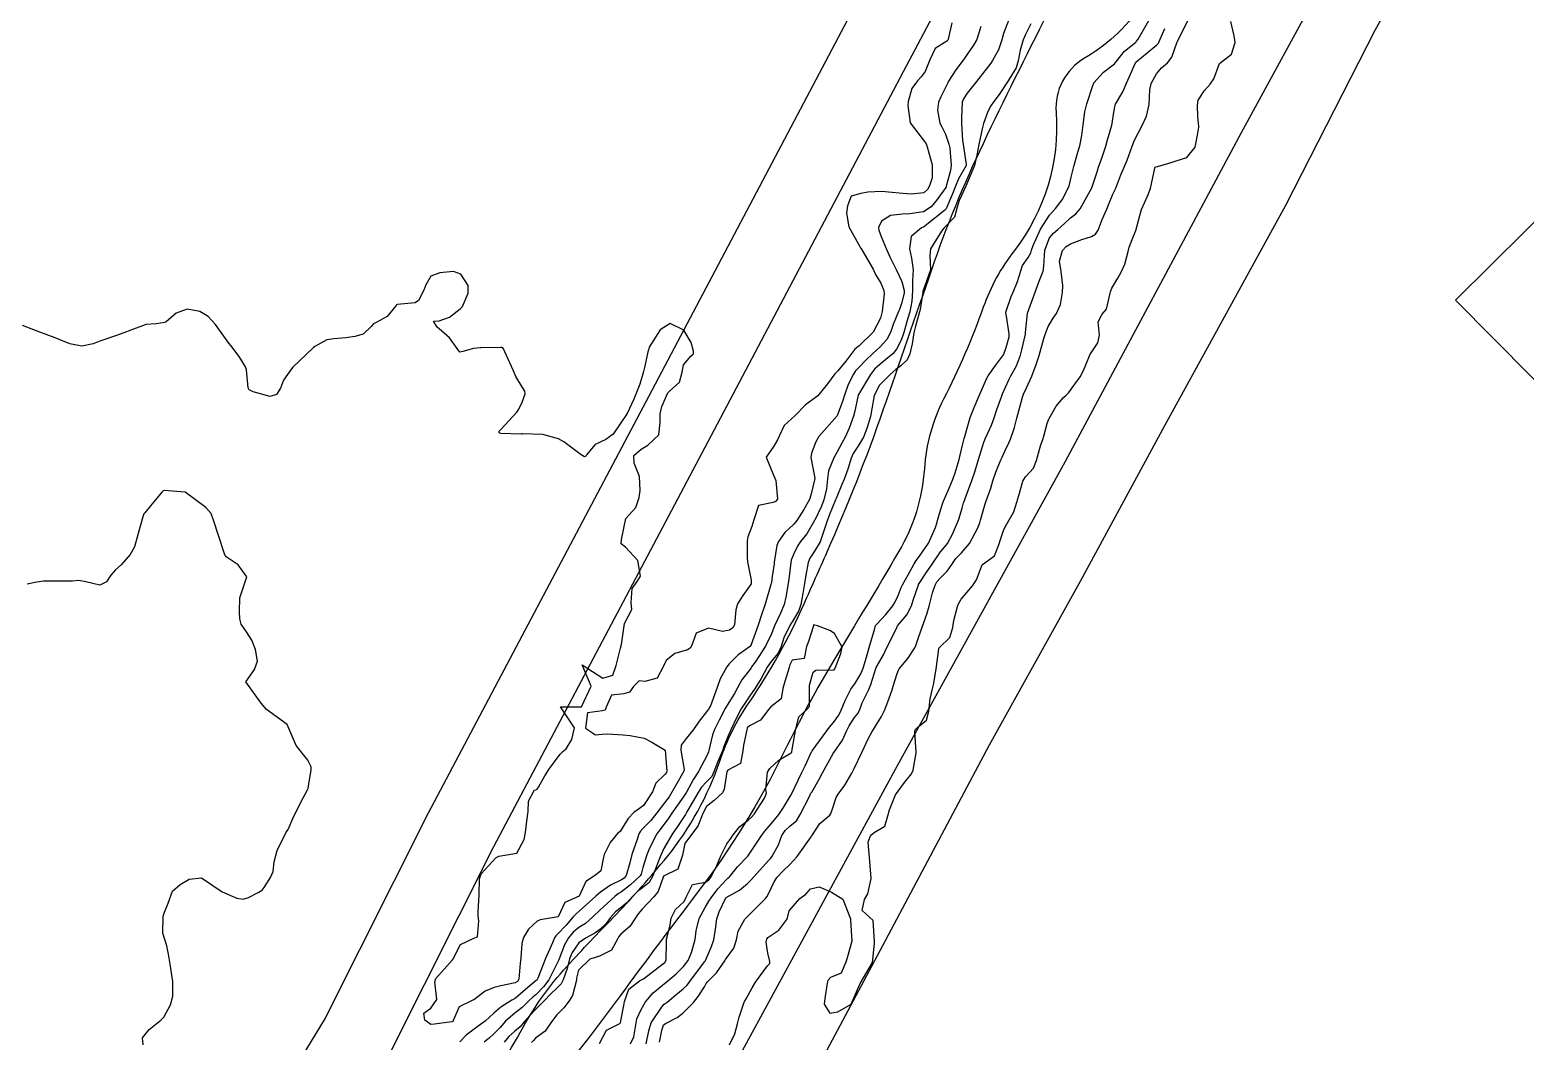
# Model space of a CAD drawing. Header units: metres. Extents: x 307586 to 320046, y 7427249 to 7434250.
# Drawn here: x 315197.4 to 315339.7, y 7432303.6 to 7432399.9 of the extents above; entities that cross this region are included whole.
import ezdxf

# ---------------------------------------------------------------- set-up
doc = ezdxf.new("R2010")
doc.units = ezdxf.units.M
doc.header["$MEASUREMENT"] = 0
for name, color, linetype in [('Curvas de Nivel 1m', 11, 'Continuous'), ('Curvas de Nivel 5m', 15, 'Continuous'), ('Edificações', 30, 'Continuous'), ('Hidrografia', 140, 'Continuous'), ('Vias Primárias', 230, 'Continuous')]:
    doc.layers.add(name, color=color, linetype=linetype)

msp = doc.modelspace()

# ---------------------------------------------------------------- linework, layer by layer
at = {"layer": 'Curvas de Nivel 1m', "flags": 128}
for points, elevation in [([(315285.13, 7432400.52), (315284.81, 7432398.98), (315284.76, 7432398.88), (315284.66, 7432398.79), (315283.55, 7432398.09), (315283.05, 7432397), (315282.62, 7432395.9), (315282.24, 7432395.39), (315281.88, 7432395.02), (315281.34, 7432394.28), (315280.99, 7432393.03), (315280.94, 7432392.66), (315281.19, 7432391.02), (315282.55, 7432389.22), (315282.65, 7432389.11), (315282.71, 7432389.01), (315282.81, 7432388.73), (315283.28, 7432387), (315283.28, 7432385.78), (315283.01, 7432385), (315282.82, 7432384.67), (315282.48, 7432384.35), (315281.29, 7432384.22), (315280.48, 7432384.29), (315279.12, 7432384.41), (315278.48, 7432384.46), (315277.15, 7432384.41), (315276.48, 7432384.29), (315275.55, 7432384.02), (315275.21, 7432383.09), (315275.13, 7432382.42), (315275.34, 7432381.09), (315276.42, 7432379.16), (315276.46, 7432379.11), (315276.47, 7432379.08), (315276.57, 7432378.93), (315277.64, 7432377.06), (315277.89, 7432376.56), (315278.38, 7432375.74), (315278.68, 7432375.05), (315278.69, 7432374.73), (315278.51, 7432373.05), (315278.48, 7432372.91), (315278.34, 7432372.41), (315277.64, 7432371.06), (315276.31, 7432369.78), (315275.92, 7432369.47), (315275.62, 7432369.09), (315275.05, 7432368.33), (315274.28, 7432367.39), (315274.14, 7432367.24), (315274.02, 7432367.1), (315273.32, 7432366.17), (315272.49, 7432365.13), (315272.38, 7432365), (315272.25, 7432364.91), (315271.21, 7432364.16), (315270.22, 7432363.15), (315269.19, 7432362.19), (315268.69, 7432361.17), (315268.56, 7432360.81), (315268.19, 7432360.23), (315267.46, 7432359.18), (315268.16, 7432357.45), (315268.3, 7432357.17), (315268.38, 7432356.94), (315268.54, 7432355.17), (315268.34, 7432354.96), (315268.13, 7432354.86), (315266.73, 7432354.58), (315266.28, 7432353.2), (315266.1, 7432352.56), (315265.71, 7432351.58), (315265.66, 7432351.2), (315265.66, 7432349.61), (315265.7, 7432349.2), (315266.04, 7432347.45), (315266.05, 7432347.2), (315266.03, 7432347.12), (315265.23, 7432346), (315264.73, 7432345.21), (315264.58, 7432344.64), (315264.44, 7432343.22), (315264.28, 7432342.92), (315263.98, 7432342.71), (315263.32, 7432342.57), (315261.98, 7432342.89), (315260.81, 7432342.43), (315260.39, 7432341.27), (315260.24, 7432340.99), (315259.96, 7432340.83), (315258.77, 7432340.47), (315257.95, 7432339.82), (315257.7, 7432339.29), (315257.09, 7432338.13), (315255.92, 7432337.83), (315255.37, 7432337.88), (315254.82, 7432337.33), (315254.45, 7432336.79), (315253.91, 7432336.63), (315252.74, 7432336.52), (315252.23, 7432335.36), (315252.15, 7432335.1), (315251.89, 7432335.02), (315250.44, 7432334.83), (315250.25, 7432333.38), (315251.21, 7432332.73), (315251.86, 7432332.79), (315252.37, 7432332.84), (315253.86, 7432332.74), (315254.5, 7432332.69), (315255.85, 7432332.43), (315256.58, 7432332.04), (315257.84, 7432331.29), (315258, 7432329.29), (315257.97, 7432329.14), (315257.82, 7432328.95), (315256.97, 7432328.13), (315256.63, 7432327.31), (315255.78, 7432326.01), (315255.39, 7432325.71), (315254.86, 7432325.33), (315254.34, 7432324.76), (315253.75, 7432323.84), (315253.55, 7432323.54), (315253.31, 7432323.34), (315252.6, 7432322.48), (315252.05, 7432321.36), (315251.98, 7432321.1), (315251.71, 7432319.79), (315251.23, 7432319.37), (315250.31, 7432318.76), (315249.67, 7432317.39), (315248.28, 7432316.79), (315247.67, 7432315.41), (315245.96, 7432315.13), (315245.65, 7432315), (315244.85, 7432314.23), (315244.35, 7432313.45), (315244.21, 7432312.86), (315244.09, 7432311.46), (315244.05, 7432311), (315243.92, 7432309.46), (315243.79, 7432309.25), (315243.58, 7432309.13), (315242.2, 7432308.85), (315241.57, 7432308.68), (315240.72, 7432308.34), (315239.63, 7432307.51), (315239.55, 7432307.47), (315238.23, 7432306.84), (315237.67, 7432305.53), (315237.62, 7432305.44), (315237.53, 7432305.4), (315235.89, 7432305.19), (315235.53, 7432305.15), (315234.96, 7432305.57), (315234.88, 7432306.23), (315235.54, 7432306.72), (315236.1, 7432307.55), (315235.93, 7432309.21), (315236.01, 7432309.55), (315237.6, 7432311.33), (315237.7, 7432311.44), (315237.74, 7432311.53), (315238.35, 7432312.79), (315239.62, 7432313.37), (315239.98, 7432313.5), (315240.12, 7432315.03), (315240.05, 7432315.5), (315240.05, 7432315.89), (315240.15, 7432317.5), (315240.16, 7432319.04), (315240.32, 7432319.5), (315241.72, 7432321.04), (315242.01, 7432321.19), (315243.72, 7432321.46), (315244.41, 7432322.78), (315244.56, 7432323.45), (315244.69, 7432324.51), (315244.79, 7432325.45), (315244.82, 7432326.41), (315245.37, 7432327.44), (315245.65, 7432327.58), (315245.8, 7432327.75), (315246.4, 7432328.84), (315246.78, 7432329.43), (315247.84, 7432330.91), (315248.1, 7432331.15), (315248.41, 7432331.4), (315248.97, 7432332.28), (315249.2, 7432333.4), (315247.89, 7432335.41), (315249.89, 7432335.39), (315250.8, 7432337.38), (315249.94, 7432339.39), (315251.92, 7432338.13), (315252.86, 7432338.42), (315253.19, 7432339.35), (315253.61, 7432340.99), (315253.69, 7432341.34), (315253.98, 7432343.34), (315254.66, 7432344.68), (315254.6, 7432345.33), (315254.7, 7432346.66), (315255.19, 7432347.33), (315255.51, 7432347.86), (315255.26, 7432349.33), (315254.08, 7432350.61), (315253.66, 7432350.93), (315253.69, 7432351.35), (315254.1, 7432353.34), (315255.06, 7432354.39), (315255.38, 7432355.33), (315255.47, 7432355.99), (315255.41, 7432357.33), (315254.91, 7432358.6), (315254.85, 7432359.33), (315255.56, 7432359.95), (315256.19, 7432360.31), (315257.23, 7432361.3), (315257.38, 7432362.47), (315257.37, 7432363.3), (315257.54, 7432363.99), (315258.09, 7432365.29), (315258.25, 7432365.47), (315259.21, 7432366.33), (315259.48, 7432367.28), (315259.59, 7432367.97), (315260.3, 7432368.8), (315260.54, 7432369.02), (315260.55, 7432369.27), (315260.31, 7432370.1), (315259.62, 7432371.28), (315258.33, 7432371.89), (315257.38, 7432371.3), (315256.31, 7432369.64), (315256.25, 7432369.37), (315256.24, 7432369.32), (315255.89, 7432367.72), (315255.8, 7432367.32), (315255.45, 7432366.14), (315255.11, 7432365.33), (315254.88, 7432364.7), (315254.22, 7432363.34), (315252.9, 7432361.36), (315252.2, 7432360.87), (315251.19, 7432360.39), (315250.36, 7432359.39), (315250.31, 7432359.26), (315250.18, 7432359.2), (315249.85, 7432359.39), (315248.19, 7432360.62), (315247.7, 7432360.91), (315246.2, 7432361.32), (315244.27, 7432361.39), (315244.2, 7432361.39), (315244.13, 7432361.38), (315242.2, 7432361.44), (315242.03, 7432361.49), (315242.05, 7432361.65), (315242.21, 7432361.81), (315243.72, 7432363.47), (315243.93, 7432363.76), (315244.24, 7432364.42), (315244.51, 7432365.2), (315244.47, 7432365.46), (315244.26, 7432365.82), (315243.64, 7432366.84), (315243.39, 7432367.47), (315242.58, 7432369.21), (315242.45, 7432369.49), (315242.4, 7432369.58), (315242.3, 7432369.62), (315242.18, 7432369.62), (315240.3, 7432369.6), (315240.22, 7432369.59), (315239.59, 7432369.52), (315238.59, 7432369.23), (315238.3, 7432369.16), (315238.05, 7432369.53), (315237.31, 7432370.54), (315236.32, 7432371.39), (315236.13, 7432371.56), (315235.78, 7432372.11), (315236.33, 7432372.14), (315237.3, 7432372.51), (315238.34, 7432373.3), (315238.46, 7432373.41), (315238.54, 7432373.53), (315239.09, 7432374.79), (315239.1, 7432375.52), (315238.38, 7432376.59), (315237.68, 7432376.84), (315236.38, 7432376.73), (315235.53, 7432376.42), (315235.05, 7432375.57), (315234.88, 7432375.06), (315234.35, 7432374.09), (315234.05, 7432373.88), (315232.34, 7432373.71), (315232.28, 7432373.67), (315232.23, 7432373.61), (315231.39, 7432372.56), (315230.33, 7432372.01), (315230.08, 7432371.88), (315229.84, 7432371.63), (315229.08, 7432370.88), (315228.31, 7432370.65), (315227.44, 7432370.53), (315226.3, 7432370.45), (315225.63, 7432370.36), (315224.49, 7432369.7), (315224.37, 7432369.62), (315224.29, 7432369.56), (315222.39, 7432367.73), (315222.27, 7432367.6), (315221.51, 7432366.49), (315221.22, 7432365.74), (315220.84, 7432365.15), (315220.24, 7432364.94), (315218.63, 7432365.38), (315218.25, 7432365.59), (315218.14, 7432365.77), (315217.97, 7432367.48), (315217.89, 7432367.78), (315217.27, 7432368.77), (315216.49, 7432369.8), (315216.3, 7432370.04), (315215.02, 7432371.81), (315214.33, 7432372.58), (315213.55, 7432373.05), (315212.34, 7432373.25), (315211.29, 7432372.9), (315210.32, 7432372.05), (315210.2, 7432371.99), (315209.39, 7432371.88), (315208.41, 7432371.8), (315208.32, 7432371.78), (315206.97, 7432371.26), (315206.31, 7432371.02), (315205.51, 7432370.73), (315204.3, 7432370.33), (315204.02, 7432370.23), (315203.38, 7432369.95), (315202.29, 7432369.74), (315201.17, 7432369.98), (315200.3, 7432370.33), (315199.77, 7432370.53), (315198.31, 7432371.07), (315196.64, 7432371.72)], 729), ([(315287.91, 7432400.18), (315287.51, 7432398.95), (315287.21, 7432398.39), (315286.64, 7432397.57), (315286.39, 7432397.21), (315286.21, 7432396.96), (315285.54, 7432396.05), (315284.83, 7432394.98), (315284.76, 7432394.83), (315284.61, 7432394.51), (315284.1, 7432393.48), (315283.89, 7432392.99), (315283.79, 7432392.21), (315284.01, 7432390.99), (315284.2, 7432390.62), (315284.55, 7432389.94), (315284.85, 7432388.98), (315284.94, 7432388.58), (315285.09, 7432386.97), (315285.01, 7432386.48), (315284.62, 7432384.98), (315284.59, 7432384.88), (315284.49, 7432384.71), (315283.75, 7432383.71), (315283.19, 7432383), (315282.46, 7432382.54), (315281.15, 7432382.33), (315280.46, 7432382.32), (315279.3, 7432382.19), (315278.45, 7432381.64), (315278.15, 7432381.05), (315278.18, 7432380.8), (315278.43, 7432380.2), (315278.88, 7432379.05), (315279.26, 7432378.19), (315279.85, 7432377.04), (315280.38, 7432375.89), (315280.6, 7432375.03), (315280.6, 7432374.8), (315280.35, 7432373.82), (315280.16, 7432373.22), (315280.08, 7432373.03), (315279.56, 7432371.81), (315279.3, 7432371.04), (315278.97, 7432370.39), (315278.31, 7432369.68), (315277.62, 7432369.06), (315276.95, 7432368.41), (315276.28, 7432367.71), (315275.98, 7432367.38), (315275.77, 7432367.09), (315275.27, 7432366.08), (315274.94, 7432365.09), (315274.78, 7432364.56), (315274.22, 7432363.1), (315272.48, 7432361.13), (315272.2, 7432360.65), (315271.77, 7432359.55), (315271.71, 7432359.13), (315272.11, 7432357.18), (315272.11, 7432357.13), (315271.72, 7432355.55), (315271.58, 7432355.14), (315271.06, 7432354.2), (315270.38, 7432353.15), (315270.27, 7432352.98), (315270.1, 7432352.8), (315269.25, 7432352), (315268.64, 7432351.16), (315268.49, 7432350.76), (315268.23, 7432349.17), (315268.22, 7432349.01), (315268.04, 7432347.81), (315267.96, 7432347.25), (315267.94, 7432347.17), (315267.92, 7432347.06), (315267.38, 7432345.18), (315267.01, 7432344.17), (315266.69, 7432343.19), (315266.01, 7432341.25), (315265.99, 7432341.2), (315265.96, 7432341.17), (315264.8, 7432340.36), (315263.95, 7432339.51), (315263.73, 7432339.22), (315263.1, 7432338.06), (315262.8, 7432337.24), (315262.15, 7432335.5), (315262.02, 7432335.25), (315261.97, 7432335.17), (315261.89, 7432335.04), (315261.1, 7432334.03), (315260.56, 7432333.26), (315259.85, 7432332.4), (315259.36, 7432331.76), (315259.33, 7432331.28), (315259.67, 7432329.43), (315259.64, 7432329.27), (315258.96, 7432328.12), (315258.49, 7432327.28), (315258.22, 7432326.85), (315257.78, 7432326.26), (315257.05, 7432325.3), (315256.48, 7432324.59), (315255.75, 7432323.84), (315255.49, 7432323.58), (315255.35, 7432323.32), (315255.18, 7432322.77), (315254.69, 7432321.33), (315254.48, 7432320.56), (315254.14, 7432319.34), (315253.96, 7432319.08), (315253.7, 7432318.92), (315252.63, 7432318.41), (315251.68, 7432317.75), (315251.47, 7432317.57), (315251.26, 7432317.37), (315249.66, 7432315.94), (315249.36, 7432315.69), (315249.1, 7432315.4), (315248.41, 7432314.63), (315247.63, 7432313.8), (315247.43, 7432313.61), (315247.32, 7432313.41), (315247.13, 7432312.93), (315246.46, 7432311.43), (315245.72, 7432309.57), (315245.66, 7432309.44), (315245.63, 7432309.39), (315245.58, 7432309.35), (315244.54, 7432308.48), (315243.56, 7432307.64), (315243.45, 7432307.57), (315243.24, 7432307.46), (315242.2, 7432306.82), (315241.54, 7432306.24), (315240.72, 7432305.49), (315240.04, 7432304.99), (315239.52, 7432304.63), (315238.89, 7432304.14), (315238.31, 7432303.52)], 728), ([(315290.6, 7432400.91), (315290.08, 7432399.51), (315289.91, 7432398.92), (315289.6, 7432397.97), (315289.02, 7432396.93), (315288.86, 7432396.7), (315288.63, 7432396.4), (315287.5, 7432394.95), (315287.1, 7432394.45), (315286.6, 7432393.82), (315286.25, 7432393.3), (315286.13, 7432392.96), (315286.05, 7432391.48), (315286.06, 7432390.97), (315286.17, 7432389.34), (315286.22, 7432388.96), (315286.51, 7432387.04), (315286.52, 7432386.96), (315286.51, 7432386.94), (315285.79, 7432385.68), (315285.51, 7432384.97), (315285.21, 7432384.24), (315284.68, 7432382.98), (315284.61, 7432382.83), (315284.46, 7432382.66), (315282.76, 7432381.32), (315282.44, 7432381.08), (315282.4, 7432381.06), (315282.25, 7432381.01), (315281.28, 7432380.17), (315281.11, 7432379.02), (315281.31, 7432378.12), (315281.47, 7432377.02), (315281.4, 7432376), (315281.4, 7432375.02), (315281.35, 7432374.03), (315281.13, 7432373.02), (315280.96, 7432372.4), (315280.56, 7432371.03), (315280.5, 7432370.85), (315280.32, 7432370.3), (315279.89, 7432369.45), (315279.55, 7432369.04), (315278.86, 7432368.47), (315278.29, 7432368.01), (315277.78, 7432367.56), (315277.39, 7432367.06), (315276.25, 7432365.14), (315276.23, 7432365.1), (315276.23, 7432365.08), (315275.88, 7432363.43), (315275.79, 7432363.08), (315275.38, 7432361.92), (315274.99, 7432361.09), (315274.71, 7432360.58), (315274.19, 7432359.62), (315273.91, 7432359.1), (315273.41, 7432357.86), (315273.31, 7432357.11), (315273.2, 7432356.17), (315272.95, 7432355.12), (315272.73, 7432354.52), (315272.1, 7432353.19), (315272.08, 7432353.15), (315272.07, 7432353.13), (315271.34, 7432351.89), (315270.75, 7432351.14), (315270.47, 7432350.75), (315270.07, 7432349.92), (315269.85, 7432349.37), (315269.8, 7432349.15), (315269.62, 7432347.57), (315269.56, 7432347.15), (315269.35, 7432345.83), (315269.18, 7432345.16), (315268.83, 7432344.33), (315268.29, 7432343.17), (315268.2, 7432342.95), (315267.97, 7432342.34), (315267.41, 7432341.18), (315266.41, 7432339.66), (315266.08, 7432339.2), (315266.03, 7432339.11), (315265.94, 7432338.99), (315265.15, 7432337.99), (315264.74, 7432337.21), (315264.45, 7432336.67), (315263.9, 7432335.83), (315263.55, 7432335.23), (315262.98, 7432334.13), (315262.55, 7432333.23), (315262.36, 7432332.73), (315262.02, 7432331.24), (315261.97, 7432331.11), (315261.84, 7432330.81), (315261.01, 7432329.25), (315260.56, 7432328.51), (315259.89, 7432327.27), (315259.79, 7432327.11), (315259.02, 7432326.04), (315258.49, 7432325.28), (315258.2, 7432324.85), (315257.76, 7432324.23), (315257.35, 7432323.7), (315257.07, 7432323.3), (315256.36, 7432321.94), (315256.1, 7432321.31), (315255.71, 7432320.11), (315255.55, 7432319.48), (315255.46, 7432319.32), (315254.56, 7432318.46), (315253.68, 7432317.8), (315253.4, 7432317.62), (315253.05, 7432317.35), (315252.33, 7432316.69), (315251.66, 7432316.08), (315250.93, 7432315.37), (315250.25, 7432314.78), (315249.64, 7432314.38), (315249.09, 7432313.94), (315248.65, 7432313.4), (315248.27, 7432312.74), (315247.74, 7432311.41), (315247.71, 7432311.31), (315247.6, 7432311.06), (315246.78, 7432309.42), (315246.27, 7432308.73), (315245.56, 7432308.03), (315245.25, 7432307.75), (315244.91, 7432307.45), (315244.22, 7432306.78), (315243.54, 7432306.23), (315243.11, 7432305.9), (315242.66, 7432305.47), (315242.13, 7432304.87), (315241.51, 7432304.23), (315241.11, 7432303.88), (315240.6, 7432303.49)], 727), ([(315292.68, 7432400.42), (315292.15, 7432399.41), (315291.94, 7432398.9), (315291.64, 7432397.91), (315291.45, 7432396.9), (315291.28, 7432396.25), (315290.62, 7432395.15), (315290.51, 7432395.01), (315290.44, 7432394.91), (315289.7, 7432393.81), (315289.07, 7432392.93), (315288.87, 7432392.64), (315288.57, 7432392.1), (315288.15, 7432390.94), (315288.04, 7432390.42), (315287.72, 7432388.94), (315287.53, 7432387.94), (315287.31, 7432386.95), (315286.49, 7432384.98), (315286.49, 7432384.97), (315285.84, 7432383.6), (315285.66, 7432382.97), (315285.4, 7432382.02), (315284.44, 7432381.04), (315284.37, 7432380.98), (315284.15, 7432380.69), (315283.11, 7432379), (315283.05, 7432378.36), (315283.11, 7432377), (315282.41, 7432375.05), (315282.4, 7432375.01), (315282.39, 7432374.99), (315282.37, 7432374.89), (315282.12, 7432373.24), (315282.07, 7432373.01), (315281.68, 7432371.66), (315281.54, 7432371.02), (315281.37, 7432369.97), (315281.15, 7432369.02), (315280.88, 7432368.44), (315280.29, 7432367.88), (315279.8, 7432367.52), (315279.27, 7432367.04), (315278.78, 7432366.54), (315278.26, 7432366.02), (315277.74, 7432365.06), (315277.52, 7432363.78), (315277.4, 7432363.06), (315277.05, 7432361.91), (315276.72, 7432361.07), (315276.19, 7432360.19), (315275.76, 7432359.52), (315275.57, 7432359.09), (315275.23, 7432358.02), (315274.89, 7432357.09), (315274.67, 7432356.57), (315274.13, 7432355.25), (315274.07, 7432355.1), (315273.51, 7432353.71), (315273.27, 7432353.11), (315272.85, 7432351.88), (315272.6, 7432351.12), (315272.07, 7432350.21), (315271.63, 7432349.57), (315271.45, 7432349.14), (315271.25, 7432347.94), (315271.12, 7432347.14), (315270.95, 7432346.21), (315270.77, 7432345.14), (315270.59, 7432344.56), (315269.99, 7432343.6), (315269.82, 7432343.32), (315269.73, 7432343.15), (315269.16, 7432341.97), (315268.88, 7432341.16), (315268.6, 7432340.52), (315267.95, 7432339.72), (315267.55, 7432339.18), (315267, 7432338.11), (315266.42, 7432337.19), (315265.91, 7432336.45), (315265.4, 7432335.7), (315265.1, 7432335.21), (315264.67, 7432334.43), (315264.1, 7432333.22), (315264.03, 7432333.05), (315263.86, 7432332.65), (315263.44, 7432331.63), (315263.3, 7432331.23), (315262.86, 7432330.2), (315262.49, 7432329.23), (315262.28, 7432328.77), (315261.81, 7432328.31), (315261.31, 7432327.74), (315261, 7432327.25), (315259.9, 7432325.4), (315259.84, 7432325.27), (315259.82, 7432325.22), (315259.77, 7432325.16), (315259.01, 7432324.02), (315258.53, 7432323.28), (315257.73, 7432321.9), (315257.43, 7432321.29), (315257.23, 7432320.81), (315256.68, 7432319.31), (315256.33, 7432318.67), (315255.69, 7432318.16), (315255.2, 7432317.81), (315254.73, 7432317.33), (315254.24, 7432316.76), (315253.66, 7432316.3), (315253.12, 7432315.88), (315252.64, 7432315.35), (315252.22, 7432314.78), (315251.64, 7432314.2), (315251.15, 7432313.85), (315250.26, 7432313.38), (315249.62, 7432312.92), (315248.98, 7432312.02), (315248.75, 7432311.4), (315248.51, 7432310.49), (315248.15, 7432309.4), (315247.96, 7432309.02), (315247.57, 7432308.65), (315246.94, 7432308.04), (315246.35, 7432307.43), (315245.54, 7432306.61), (315244.95, 7432306.03), (315244.44, 7432305.45), (315244.04, 7432304.94), (315243.52, 7432304.52), (315242.95, 7432304.03), (315242.52, 7432303.47)], 726), ([(315254.54, 7432303.33), (315254.87, 7432303.97), (315255.08, 7432305.32), (315255.16, 7432305.7), (315255.55, 7432306.58), (315255.98, 7432307.31), (315256.71, 7432308.16), (315257.58, 7432308.9), (315257.8, 7432309.07), (315258.06, 7432309.29), (315258.88, 7432309.99), (315259.6, 7432310.67), (315260.03, 7432311.26), (315260.36, 7432312.01), (315260.69, 7432313.25), (315260.81, 7432314.08), (315261.1, 7432315.25), (315261.66, 7432316.29), (315262.02, 7432316.89), (315262.23, 7432317.23), (315262.85, 7432318.06), (315263.7, 7432318.97), (315263.83, 7432319.09), (315263.96, 7432319.22), (315264.74, 7432320.18), (315265.72, 7432321.2), (315267.05, 7432323.18), (315267.35, 7432323.58), (315267.76, 7432324.05), (315268.27, 7432324.66), (315268.68, 7432325.16), (315269.13, 7432325.81), (315269.79, 7432326.94), (315269.9, 7432327.15), (315270.52, 7432328.43), (315270.86, 7432329.14), (315271.17, 7432329.8), (315271.79, 7432331.13), (315271.81, 7432331.16), (315271.84, 7432331.2), (315273.25, 7432333.11), (315273.51, 7432333.46), (315273.87, 7432333.9), (315274.38, 7432334.6), (315274.62, 7432335.09), (315274.99, 7432336), (315275.54, 7432337.08), (315275.69, 7432337.31), (315275.92, 7432337.6), (315276.48, 7432338.53), (315276.69, 7432339.07), (315277.01, 7432340.12), (315277.28, 7432341.06), (315277.8, 7432342.87), (315277.83, 7432343.05), (315277.87, 7432343.16), (315277.99, 7432343.29), (315278.85, 7432344.2), (315279.54, 7432345.03), (315279.72, 7432345.33), (315280.02, 7432346), (315280.31, 7432346.75), (315280.44, 7432347.03), (315281.02, 7432348.05), (315281.57, 7432349.01), (315281.75, 7432349.33), (315282.07, 7432349.74), (315282.91, 7432351), (315283.6, 7432352.49), (315283.74, 7432352.99), (315283.81, 7432353.28), (315284.12, 7432354.31), (315284.29, 7432354.82), (315284.34, 7432354.98), (315284.89, 7432356.23), (315285.21, 7432356.97), (315285.46, 7432357.67), (315285.85, 7432358.96), (315285.92, 7432359.23), (315286.2, 7432360.44), (315286.33, 7432360.96), (315286.38, 7432361.13), (315286.9, 7432362.95), (315287.28, 7432363.91), (315287.72, 7432364.94), (315288.27, 7432366.2), (315288.49, 7432366.71), (315288.62, 7432366.93), (315289.31, 7432367.89), (315290.05, 7432368.91), (315290.14, 7432369.08), (315290.31, 7432369.62), (315290.59, 7432370.64), (315290.61, 7432370.91), (315290.34, 7432372.59), (315290.28, 7432372.91), (315290.28, 7432372.97), (315290.35, 7432373.17), (315290.81, 7432374.47), (315290.99, 7432374.9), (315291.4, 7432375.89), (315291.7, 7432376.9), (315291.88, 7432377.41), (315292.41, 7432378.2), (315292.66, 7432378.64), (315292.74, 7432378.89), (315292.88, 7432379.33), (315293.59, 7432380.87), (315294.46, 7432382.22), (315294.75, 7432382.56), (315295.02, 7432382.85), (315295.64, 7432383.69), (315296.25, 7432384.84), (315296.31, 7432385.02), (315296.5, 7432385.83), (315296.77, 7432386.84), (315297.15, 7432388.22), (315297.32, 7432388.83), (315297.52, 7432389.79), (315297.66, 7432390.82), (315297.82, 7432392.06), (315298, 7432392.82), (315298.61, 7432394.66), (315298.66, 7432394.77), (315298.68, 7432394.81), (315299.6, 7432395.82), (315300.63, 7432396.62), (315300.71, 7432396.71), (315300.75, 7432396.79), (315301.59, 7432397.84), (315302.66, 7432398.7), (315302.7, 7432398.73), (315302.74, 7432398.77), (315302.88, 7432398.98), (315303.91, 7432400.75)], 726), ([(315257.32, 7432303.48), (315257.52, 7432304.59), (315257.7, 7432305.12), (315257.94, 7432305.29), (315259, 7432305.81), (315259.54, 7432306.23), (315260.55, 7432307.26), (315261, 7432307.81), (315261.58, 7432308.75), (315261.76, 7432309.06), (315261.92, 7432309.24), (315262.73, 7432310.09), (315263.53, 7432311.22), (315263.55, 7432311.27), (315263.6, 7432311.36), (315264.39, 7432312.43), (315264.65, 7432313.21), (315264.81, 7432314.03), (315265.44, 7432315.2), (315265.55, 7432315.3), (315265.65, 7432315.4), (315267.4, 7432317.17), (315267.53, 7432317.32), (315267.68, 7432317.59), (315268.18, 7432318.69), (315268.48, 7432319.16), (315269.07, 7432319.8), (315269.72, 7432320.4), (315270.42, 7432321.14), (315271.74, 7432323.02), (315271.78, 7432323.08), (315271.8, 7432323.12), (315272.58, 7432324.29), (315273.52, 7432325.1), (315273.63, 7432325.24), (315273.78, 7432325.68), (315274.12, 7432326.76), (315274.32, 7432327.09), (315274.96, 7432327.94), (315275.61, 7432329.08), (315275.68, 7432329.23), (315275.83, 7432329.53), (315276.56, 7432331.07), (315277.22, 7432332.42), (315277.57, 7432333.05), (315277.68, 7432333.24), (315277.87, 7432333.55), (315278.44, 7432334.49), (315278.72, 7432335.04), (315279.06, 7432335.88), (315279.46, 7432337.03), (315279.57, 7432337.38), (315279.94, 7432338.57), (315280.06, 7432338.91), (315280.14, 7432339.03), (315280.96, 7432340.01), (315281.63, 7432341.01), (315281.73, 7432341.24), (315281.97, 7432342), (315282.32, 7432343), (315282.78, 7432344.22), (315282.99, 7432345), (315283.3, 7432346.27), (315283.56, 7432346.99), (315283.73, 7432347.29), (315284.04, 7432347.65), (315284.71, 7432348.32), (315285.13, 7432348.97), (315285.52, 7432349.52), (315286.07, 7432350.08), (315286.84, 7432350.95), (315287.61, 7432352.44), (315287.8, 7432352.93), (315287.87, 7432353.17), (315288.12, 7432354.05), (315288.32, 7432354.74), (315288.39, 7432354.93), (315288.85, 7432356.22), (315289.05, 7432356.92), (315289.33, 7432357.76), (315289.81, 7432358.91), (315289.93, 7432359.17), (315290.19, 7432359.75), (315290.57, 7432360.53), (315290.73, 7432360.9), (315291.1, 7432362.01), (315291.35, 7432362.9), (315291.54, 7432363.6), (315291.88, 7432364.89), (315291.98, 7432365.17), (315292.26, 7432365.77), (315292.76, 7432366.88), (315293.17, 7432367.99), (315293.45, 7432368.87), (315293.92, 7432370.47), (315294.04, 7432370.86), (315294.33, 7432371.63), (315294.79, 7432372.41), (315295.11, 7432372.85), (315295.5, 7432373.71), (315295.68, 7432374.85), (315295.71, 7432375.52), (315295.56, 7432376.85), (315295.41, 7432377.85), (315295.67, 7432378.85), (315296.04, 7432379.23), (315296.43, 7432379.48), (315297.51, 7432379.9), (315298.44, 7432380.17), (315298.84, 7432380.4), (315299.08, 7432380.8), (315299.47, 7432381.79), (315299.9, 7432382.8), (315300.06, 7432383.21), (315300.49, 7432384.2), (315300.67, 7432384.61), (315300.75, 7432384.79), (315301.24, 7432386.04), (315301.56, 7432386.78), (315301.84, 7432387.46), (315302.31, 7432388.77), (315302.37, 7432388.94), (315302.55, 7432389.37), (315303.27, 7432390.76), (315303.68, 7432391.65), (315303.94, 7432392.75), (315304, 7432394.15), (315304.14, 7432394.75), (315304.62, 7432395.66), (315305.12, 7432396.24), (315305.68, 7432396.73), (315306.1, 7432397.27), (315306.61, 7432398.72), (315306.63, 7432398.76), (315306.66, 7432398.86), (315307.62, 7432400.71)], 728), ([(315263.96, 7432303.22), (315264.47, 7432304.26), (315264.73, 7432305.21), (315264.89, 7432305.85), (315265.34, 7432307.2), (315265.41, 7432307.34), (315265.56, 7432307.61), (315266.12, 7432308.64), (315266.44, 7432309.19), (315267.6, 7432310.73), (315267.8, 7432310.97), (315267.82, 7432311.17), (315267.61, 7432311.96), (315267.46, 7432313.01), (315267.49, 7432313.17), (315267.52, 7432313.27), (315267.63, 7432313.43), (315268.66, 7432314.13), (315269.44, 7432315.15), (315269.49, 7432315.32), (315269.66, 7432315.98), (315270.66, 7432317.14), (315271.25, 7432317.56), (315271.69, 7432318.06), (315272.52, 7432318.28), (315273.68, 7432317.76), (315274.78, 7432317.09), (315275.5, 7432315.23), (315275.51, 7432315.08), (315275.62, 7432313.08), (315275.18, 7432311.52), (315275.05, 7432311.09), (315274.62, 7432310.06), (315273.59, 7432309.62), (315273.35, 7432309.34), (315273.29, 7432309.1), (315273.04, 7432307.63), (315273, 7432307.11), (315273.54, 7432306.25), (315274.28, 7432306.36), (315275.55, 7432307.08), (315276.15, 7432308.5), (315276.43, 7432309.07), (315277.6, 7432311.05), (315277.79, 7432312.88), (315277.79, 7432313.05), (315277.65, 7432315.05), (315276.6, 7432316), (315276.84, 7432317.06), (315277.15, 7432317.59), (315277.45, 7432319.05), (315277.34, 7432320.68), (315277.29, 7432321.06), (315277.19, 7432322.51), (315277.37, 7432323.06), (315277.54, 7432323.26), (315277.75, 7432323.43), (315278.76, 7432324.04), (315279.05, 7432325.04), (315279.21, 7432325.6), (315279.79, 7432327.03), (315280.64, 7432328.19), (315281.31, 7432329.02), (315281.47, 7432329.37), (315281.75, 7432331.01), (315281.75, 7432331.1), (315281.62, 7432333.01), (315281.66, 7432333.22), (315281.87, 7432333.44), (315282.73, 7432334.15), (315282.97, 7432334.99), (315283.08, 7432336.17), (315283.27, 7432336.99), (315283.4, 7432337.51), (315283.65, 7432338.98), (315283.91, 7432340.92), (315283.92, 7432340.98), (315283.96, 7432341.06), (315284.94, 7432342.01), (315285.25, 7432342.97), (315285.34, 7432343.62), (315285.67, 7432344.96), (315285.77, 7432345.21), (315286.02, 7432345.65), (315287.11, 7432346.94), (315287.49, 7432347.49), (315288.04, 7432348.93), (315288.06, 7432348.96), (315289.2, 7432349.79), (315289.66, 7432350.91), (315289.75, 7432351.25), (315290.1, 7432352.29), (315290.31, 7432352.71), (315290.45, 7432352.91), (315291.05, 7432353.98), (315291.35, 7432354.9), (315291.51, 7432355.53), (315291.92, 7432356.89), (315291.99, 7432357.06), (315292.16, 7432357.3), (315292.92, 7432358.13), (315293.21, 7432358.87), (315293.58, 7432360.25), (315293.8, 7432360.87), (315293.9, 7432361.17), (315294.23, 7432362.39), (315294.35, 7432362.74), (315294.4, 7432362.86), (315295.07, 7432364.03), (315295.78, 7432364.84), (315296.03, 7432365.07), (315296.26, 7432365.29), (315297.37, 7432366.82), (315297.67, 7432367.43), (315298.24, 7432368.81), (315298.3, 7432368.93), (315299.05, 7432370.07), (315299.22, 7432370.8), (315299.07, 7432372.07), (315299.47, 7432372.8), (315299.87, 7432373.28), (315300.22, 7432374.79), (315300.24, 7432374.92), (315300.38, 7432375.26), (315300.95, 7432376.22), (315301.26, 7432376.78), (315301.63, 7432377.55), (315301.95, 7432378.77), (315302.04, 7432379.16), (315302.44, 7432380.23), (315302.65, 7432380.77), (315303.04, 7432382.19), (315303.19, 7432382.76), (315303.77, 7432384.04), (315304.05, 7432384.75), (315304.46, 7432386.69), (315304.48, 7432386.74), (315304.49, 7432386.76), (315304.51, 7432386.78), (315306.03, 7432387.22), (315306.52, 7432387.39), (315307.52, 7432387.71), (315308.3, 7432388.69), (315308.55, 7432389.84), (315308.66, 7432390.59), (315308.67, 7432390.69), (315308.58, 7432391.59), (315308.54, 7432392.69), (315308.6, 7432393.18), (315309.21, 7432394.08), (315309.74, 7432394.68), (315310.08, 7432395.21), (315310.63, 7432396.67), (315311.78, 7432397.53), (315312.14, 7432398.66), (315312.03, 7432399.3), (315311.71, 7432400.66)], 729), ([(315256.05, 7432303.31), (315256.28, 7432304.55), (315256.51, 7432305.31), (315257.55, 7432306.86), (315257.76, 7432307.08), (315258.03, 7432307.29), (315258.87, 7432307.97), (315259.57, 7432308.54), (315259.93, 7432308.91), (315260.2, 7432309.26), (315261.6, 7432311.14), (315261.65, 7432311.2), (315261.68, 7432311.24), (315262.25, 7432312.6), (315262.47, 7432313.23), (315262.63, 7432314.24), (315262.76, 7432315.23), (315263, 7432315.89), (315263.64, 7432317.22), (315263.66, 7432317.24), (315263.67, 7432317.25), (315264.93, 7432317.96), (315265.69, 7432318.58), (315266, 7432318.9), (315266.25, 7432319.19), (315267.72, 7432320.81), (315267.9, 7432320.99), (315268.05, 7432321.17), (315268.63, 7432322.26), (315268.97, 7432323.16), (315269.26, 7432323.64), (315269.76, 7432324.07), (315270.35, 7432324.56), (315270.71, 7432325.14), (315271.61, 7432326.94), (315271.7, 7432327.12), (315271.73, 7432327.18), (315271.8, 7432327.29), (315272.48, 7432328.45), (315272.84, 7432329.11), (315273.84, 7432330.97), (315273.89, 7432331.05), (315273.93, 7432331.1), (315274.72, 7432332.23), (315275.11, 7432333.09), (315275.36, 7432333.6), (315275.88, 7432334.38), (315276.18, 7432334.78), (315276.34, 7432335.07), (315276.62, 7432335.78), (315277.23, 7432337.06), (315277.44, 7432337.54), (315277.91, 7432339.05), (315277.94, 7432339.14), (315278.63, 7432340.37), (315278.97, 7432341.04), (315279.29, 7432341.72), (315279.93, 7432343.03), (315279.95, 7432343.06), (315279.98, 7432343.1), (315280.86, 7432344.16), (315281.29, 7432345.02), (315281.47, 7432345.56), (315281.96, 7432347.01), (315281.98, 7432347.06), (315282.03, 7432347.14), (315282.78, 7432348.27), (315283.27, 7432348.99), (315284.07, 7432350.15), (315284.44, 7432350.62), (315284.72, 7432350.97), (315285.22, 7432351.84), (315285.7, 7432352.96), (315285.8, 7432353.27), (315286.12, 7432354.33), (315286.27, 7432354.82), (315286.32, 7432354.96), (315286.41, 7432355.23), (315287.06, 7432356.95), (315287.34, 7432357.77), (315287.69, 7432358.94), (315288.2, 7432360.6), (315288.29, 7432360.84), (315288.32, 7432360.93), (315288.91, 7432362.23), (315289.17, 7432362.92), (315289.44, 7432363.71), (315289.86, 7432364.91), (315289.97, 7432365.2), (315290.26, 7432365.85), (315290.59, 7432366.59), (315290.76, 7432366.91), (315291.3, 7432367.88), (315291.68, 7432368.9), (315291.81, 7432369.39), (315292.15, 7432370.89), (315292.17, 7432371.04), (315292.34, 7432372.89), (315293.07, 7432374.88), (315293.45, 7432375.94), (315293.83, 7432376.87), (315293.91, 7432377.36), (315294, 7432378.87), (315294.43, 7432380.06), (315294.81, 7432380.49), (315295.24, 7432380.85), (315295.86, 7432381.43), (315296.46, 7432381.95), (315296.96, 7432382.34), (315297.37, 7432382.83), (315298.49, 7432384.81), (315298.97, 7432386.35), (315299.12, 7432386.8), (315299.49, 7432387.84), (315299.8, 7432388.8), (315299.96, 7432389.38), (315300.38, 7432390.79), (315300.42, 7432390.94), (315300.58, 7432392.02), (315300.69, 7432392.69), (315300.74, 7432392.79), (315301.42, 7432393.97), (315301.77, 7432394.78), (315302.03, 7432395.36), (315302.63, 7432396.72), (315302.67, 7432396.77), (315303.74, 7432397.66), (315304.66, 7432398.44), (315304.81, 7432398.59), (315304.9, 7432398.74), (315305.42, 7432399.98)], 727), ([(315208.15, 7432303.23), (315208.09, 7432303.88), (315208.72, 7432304.67), (315209.52, 7432305.32), (315209.83, 7432305.56), (315210.1, 7432305.86), (315210.73, 7432307.04), (315210.98, 7432307.85), (315210.97, 7432309.26), (315210.88, 7432309.85), (315210.74, 7432310.7), (315210.57, 7432311.86), (315210.39, 7432312.64), (315210.02, 7432313.86), (315210.05, 7432315.47), (315210.18, 7432315.86), (315210.51, 7432316.71), (315210.94, 7432317.85), (315211.68, 7432318.5), (315212.51, 7432319), (315213.69, 7432319.13), (315215.67, 7432317.8), (315217.06, 7432317.18), (315217.67, 7432317.1), (315218.17, 7432317.26), (315219.15, 7432317.76), (315219.47, 7432317.96), (315219.68, 7432318.19), (315220.28, 7432319.16), (315220.51, 7432319.74), (315220.63, 7432320.66), (315220.91, 7432321.73), (315221.74, 7432323.41), (315221.87, 7432323.59), (315221.95, 7432323.72), (315222.49, 7432324.99), (315222.86, 7432325.71), (315223.15, 7432326.33), (315223.79, 7432327.5), (315223.85, 7432327.64), (315223.86, 7432327.7), (315224.14, 7432329.38), (315224.14, 7432329.7), (315223.83, 7432330.33), (315222.72, 7432331.71), (315221.86, 7432333.72), (315219.88, 7432335.16), (315219.39, 7432335.76), (315217.91, 7432337.77), (315218.73, 7432338.95), (315219.02, 7432339.76), (315218.85, 7432340.86), (315218.48, 7432341.76), (315217.97, 7432342.54), (315217.47, 7432343.27), (315217.36, 7432343.78), (315217.31, 7432344.46), (315217.36, 7432345.78), (315218.03, 7432347.77), (315217.19, 7432348.93), (315216.05, 7432349.7), (315215.96, 7432349.8), (315215.9, 7432349.96), (315215.3, 7432351.81), (315214.91, 7432352.99), (315214.62, 7432353.81), (315214.11, 7432354.37), (315212.13, 7432355.85), (315210.13, 7432356.01), (315210.04, 7432355.96), (315209.96, 7432355.87), (315209.12, 7432354.88), (315208.29, 7432353.89), (315208.21, 7432353.78), (315208.1, 7432353.5), (315207.68, 7432351.9), (315207.31, 7432350.65), (315206.91, 7432349.91), (315206.04, 7432348.93), (315205.52, 7432348.45), (315205.05, 7432347.93), (315204.64, 7432347.32), (315204.02, 7432346.99), (315202.68, 7432347.3), (315202.03, 7432347.43), (315201.42, 7432347.36), (315200.03, 7432347.38), (315198.66, 7432347.37), (315198.03, 7432347.26), (315197.09, 7432347.09)], 728)]:
    msp.add_lwpolyline(points, dxfattribs=dict(at, elevation=elevation))
at = {"layer": 'Curvas de Nivel 5m', "elevation": 725, "flags": 128}
msp.add_lwpolyline([(315251.58, 7432303.36), (315252.27, 7432304.61), (315253.53, 7432305.26), (315253.57, 7432305.3), (315253.58, 7432305.34), (315253.92, 7432306.96), (315253.99, 7432307.34), (315254.39, 7432308.52), (315255.41, 7432309.32), (315255.52, 7432309.38), (315255.58, 7432309.4), (315255.78, 7432309.51), (315257.6, 7432310.9), (315257.81, 7432311.07), (315257.94, 7432311.29), (315257.96, 7432312.95), (315257.99, 7432313.29), (315258.31, 7432314.62), (315258.43, 7432315.28), (315258.84, 7432316.1), (315259.67, 7432316.88), (315259.85, 7432317.27), (315260.46, 7432318.49), (315261.7, 7432318.72), (315262.02, 7432318.92), (315262.24, 7432319.23), (315262.78, 7432320.29), (315263.15, 7432321.23), (315263.73, 7432322.36), (315264.09, 7432322.87), (315264.33, 7432323.21), (315264.95, 7432324.01), (315265.76, 7432324.6), (315266.08, 7432324.89), (315266.31, 7432325.19), (315267.32, 7432326.71), (315267.49, 7432327.17), (315267.43, 7432327.54), (315267.6, 7432329.17), (315267.83, 7432329.54), (315268.66, 7432330.33), (315269.84, 7432331.03), (315269.9, 7432331.1), (315269.91, 7432331.15), (315270.19, 7432332.81), (315270.27, 7432333.15), (315270.59, 7432334.44), (315271.34, 7432335.14), (315271.58, 7432335.44), (315271.58, 7432337.13), (315271.59, 7432337.46), (315271.94, 7432338.72), (315272.18, 7432338.88), (315273.94, 7432338.93), (315274.01, 7432339.03), (315274.04, 7432339.1), (315274.56, 7432340.49), (315274.69, 7432341.09), (315273.98, 7432342.37), (315273.54, 7432342.67), (315272.34, 7432343.12), (315271.98, 7432343.2), (315271.97, 7432343.15), (315271.97, 7432343.13), (315271.49, 7432341.62), (315271.3, 7432341.14), (315271.07, 7432340.02), (315269.95, 7432339.85), (315269.71, 7432339.39), (315269.65, 7432339.15), (315269.25, 7432337.83), (315269.06, 7432337.16), (315268.88, 7432336.18), (315267.9, 7432335.41), (315267.73, 7432335.17), (315266.94, 7432334.12), (315265.87, 7432333.61), (315265.67, 7432333.39), (315265.61, 7432333.2), (315265.31, 7432331.75), (315265.25, 7432331.21), (315265.03, 7432330), (315263.82, 7432329.38), (315263.75, 7432329.29), (315263.73, 7432329.22), (315263.47, 7432327.55), (315263.32, 7432327.22), (315262.52, 7432326.5), (315261.78, 7432325.93), (315261.42, 7432325.25), (315260.97, 7432324.04), (315260.36, 7432323.26), (315259.73, 7432322.38), (315259.49, 7432321.27), (315259.04, 7432319.94), (315257.7, 7432319.29), (315257.17, 7432317.81), (315256.77, 7432317.3), (315255.66, 7432316.14), (315255.29, 7432315.69), (315255.01, 7432315.33), (315254.47, 7432314.5), (315253.63, 7432313.76), (315253.43, 7432313.53), (315253.33, 7432313.34), (315252.73, 7432312.23), (315251.61, 7432311.65), (315250.66, 7432311.37), (315249.59, 7432310.33), (315249.41, 7432309.57), (315249.39, 7432309.39), (315249.02, 7432307.93), (315248.7, 7432307.4), (315248.2, 7432306.75), (315247.54, 7432306.07), (315247.04, 7432305.42), (315246.42, 7432304.53), (315245.51, 7432303.86), (315245.31, 7432303.64), (315245.11, 7432303.44)], dxfattribs=at)
at = {"layer": 'Edificações'}
msp.add_lwpolyline([(315374, 7432335.05), (315384.04, 7432324.91), (315391.3, 7432332.11), (315410.26, 7432350.9), (315406.67, 7432354.52), (315391.45, 7432339.44), (315388.94, 7432341.97), (315385.2, 7432338.26), (315381.26, 7432342.24), (315396.26, 7432357.11), (315356.46, 7432397.27), (315333.11, 7432374.12), (315372.91, 7432333.97), (315374, 7432335.05)], dxfattribs=at)
at = {"layer": 'Hidrografia'}
for points in [[(315305.08, 7432405.93, -0.124504), (315300.6, 7432399.23, -0.051067), (315297.77, 7432397.15, 0.28603), (315295.07, 7432392, -0.185392), (315291.1, 7432378.85, 0.079602), (315288.14, 7432373.45, -0.032903), (315284.36, 7432364.69, 0.102099), (315282.53, 7432358.08, -0.11761), (315280.08, 7432350.17, -0.002096), (315273.97, 7432339.94, 0.022602), (315269.19, 7432331.15, -0.049857), (315260.87, 7432317.65, 0.004434), (315253.58, 7432307.92, -0.013623), (315244.25, 7432295.94, 0.02071), (315237.08, 7432286.45, 0.138054), (315235.01, 7432280.42, -0.156369), (315230.78, 7432269.44, -0.01431), (315222.1, 7432259.26, 0.02856), (315215.3, 7432250.81, -0.103902), (315210.58, 7432246.48, 0.021122), (315207.74, 7432244.62, 0.149494), (315206.1, 7432242.48, -0.032623)], [(315194.76, 7432236.34), (315199.8, 7432242.15), (315208.16, 7432250.47), (315216.43, 7432260.95), (315218.77, 7432264.15), (315220.98, 7432266.01), (315225.95, 7432272.42), (315229.14, 7432279.38), (315231.82, 7432286.01, -0.095471), (315236.67, 7432293.51, 0.045313), (315239.74, 7432297.35, 0.018637), (315244.32, 7432304.89, -0.060665), (315248.83, 7432311.07, -0.004276), (315253.18, 7432315.64, 0.021941), (315258.03, 7432321.13, 0.088797), (315263.05, 7432330.23, -0.068943), (315265.84, 7432335.81, 0.046509), (315271.08, 7432345.21, -0.000478), (315273.27, 7432350.15, 0.020826), (315278.62, 7432363.69, 0.000891), (315283.23, 7432377.03, -0.028908), (315288.15, 7432389.05, -0.006599), (315294.31, 7432401.49, -0.039946)]]:
    msp.add_lwpolyline(points, format="xyb", dxfattribs=at)
at = {"layer": 'Vias Primárias'}
msp.add_lwpolyline([(315542.99, 7432709.31), (315517.46, 7432687.78), (315494.69, 7432668.45), (315465.89, 7432644.44, 0.014462), (315453.6, 7432633.58, 0.041875), (315436.46, 7432614.59, 0.030513), (315423.37, 7432595.53, 0.010513), (315415.15, 7432581.01), (315398.31, 7432549.04), (315388.04, 7432529.89), (315371.3, 7432498.49), (315348.69, 7432456.46), (315332.53, 7432426.45), (315312.71, 7432390.04), (315295.91, 7432358.69), (315279.95, 7432329.79), (315264.77, 7432301.88), (315250.71, 7432275.95), (315237.06, 7432255.77, -0.030476), (315225.86, 7432241.21, 0.005635), (315218.97, 7432233.11, -0.027731), (315211.6, 7432225.18, 0.004843), (315196.63, 7432210.5, -0.026484)], format="xyb", dxfattribs=at)
msp.add_lwpolyline([(315542.99, 7432709.31), (315517.46, 7432687.78), (315494.69, 7432668.45), (315465.89, 7432644.44, 0.014462), (315453.6, 7432633.58, 0.041875), (315436.46, 7432614.59, 0.030513), (315423.37, 7432595.53, 0.010513), (315415.15, 7432581.01), (315398.31, 7432549.04), (315388.04, 7432529.89), (315371.3, 7432498.49), (315348.69, 7432456.46), (315332.53, 7432426.45), (315312.71, 7432390.04), (315295.91, 7432358.69), (315279.95, 7432329.79), (315264.77, 7432301.88), (315250.71, 7432275.95), (315237.06, 7432255.77, -0.030476), (315225.86, 7432241.21, 0.005635), (315218.97, 7432233.11, -0.027731), (315211.6, 7432225.18, 0.004843), (315196.63, 7432210.5, -0.026484)], format="xyb", dxfattribs=at)
for points in [[(315385.19, 7432593.25), (315356.46, 7432539.2), (315332.14, 7432493.02), (315303.93, 7432440.03), (315280.79, 7432396.39), (315262.19, 7432361.18), (315241.5, 7432322.07), (315231.6, 7432302.36), (315226.07, 7432293.31), (315220.71, 7432284.84), (315212.73, 7432273.34), (315202.02, 7432259.45), (315192.31, 7432247.82)], [(315385.19, 7432593.25), (315356.46, 7432539.2), (315332.14, 7432493.02), (315303.93, 7432440.03), (315280.79, 7432396.39), (315262.19, 7432361.18), (315241.5, 7432322.07), (315231.6, 7432302.36), (315226.07, 7432293.31), (315220.71, 7432284.84), (315212.73, 7432273.34), (315202.02, 7432259.45), (315192.31, 7432247.82)], [(315367.85, 7432575.54), (315350.27, 7432542.48), (315325.96, 7432496.3), (315297.75, 7432443.32), (315274.6, 7432399.66), (315256, 7432364.45), (315235.28, 7432325.28), (315225.48, 7432305.76), (315220.13, 7432297), (315214.87, 7432288.71), (315207.08, 7432277.47), (315196.56, 7432263.83)], [(315367.85, 7432575.54), (315350.27, 7432542.48), (315325.96, 7432496.3), (315297.75, 7432443.32), (315274.6, 7432399.66), (315256, 7432364.45), (315235.28, 7432325.28), (315225.48, 7432305.76), (315220.13, 7432297), (315214.87, 7432288.71), (315207.08, 7432277.47), (315196.56, 7432263.83)], [(315192.08, 7432197.33), (315205.31, 7432209.69), (315215.82, 7432220.07), (315225.88, 7432230.94), (315236.98, 7432244.13), (315246.77, 7432257.77), (315256.74, 7432272.63), (315262.4, 7432283.24), (315269.96, 7432296.55), (315278.57, 7432312.67), (315288.72, 7432331.8), (315297.43, 7432347.43), (315305.44, 7432362.2), (315316.95, 7432383.18), (315325.47, 7432399.84), (315333.85, 7432414.89)], [(315192.08, 7432197.33), (315205.31, 7432209.69), (315215.82, 7432220.07), (315225.88, 7432230.94), (315236.98, 7432244.13), (315246.77, 7432257.77), (315256.74, 7432272.63), (315262.4, 7432283.24), (315269.96, 7432296.55), (315278.57, 7432312.67), (315288.72, 7432331.8), (315297.43, 7432347.43), (315305.44, 7432362.2), (315316.95, 7432383.18), (315325.47, 7432399.84), (315333.85, 7432414.89)]]:
    msp.add_lwpolyline(points, dxfattribs=at)

doc.saveas('drawing.dxf')
